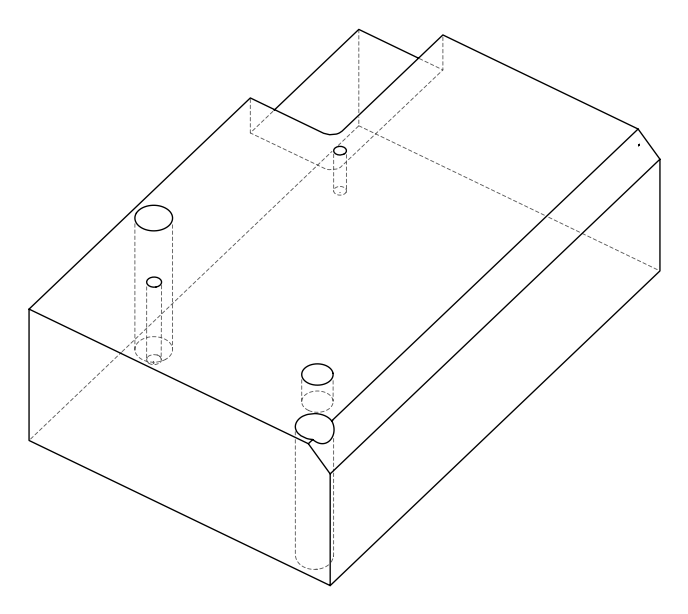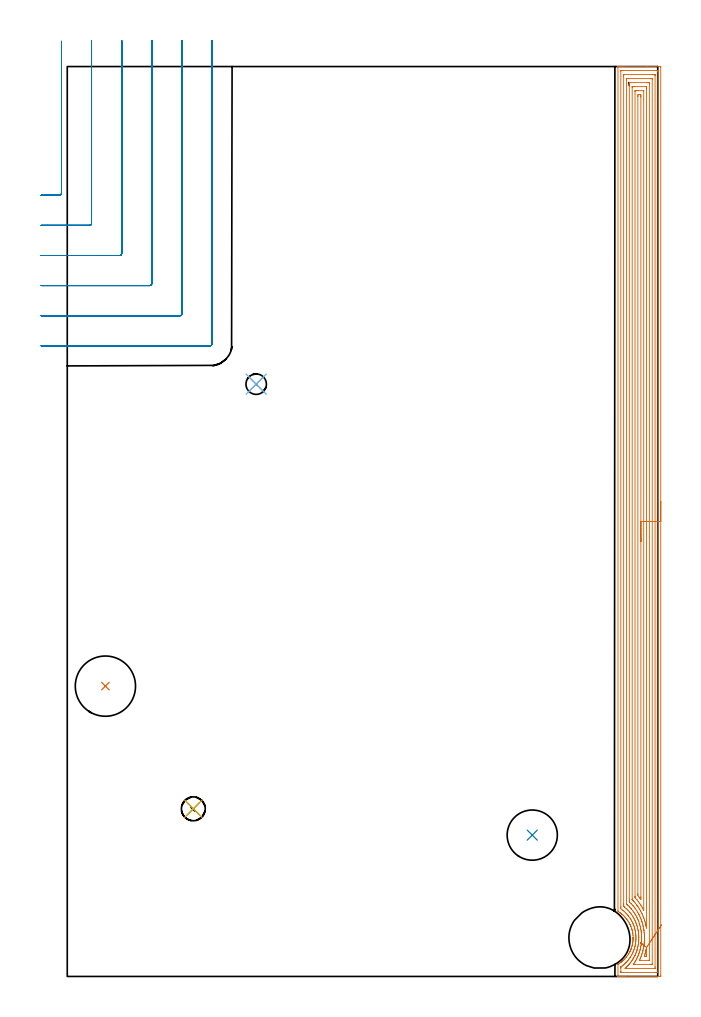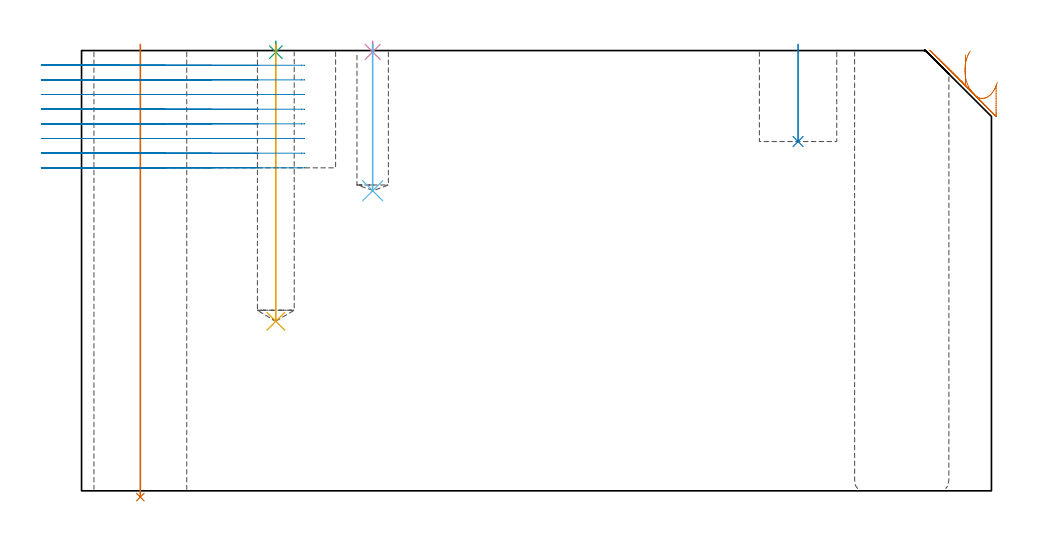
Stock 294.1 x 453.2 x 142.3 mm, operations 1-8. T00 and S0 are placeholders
(PLAN: 9 operations, 7 tool changes, 53.8 min)
(1 INDEXABLE_INSERT_DRILL_THROUGH_HOLE_FROM_SOLID | STEP1HOLE | NXT0302_031 | 0.59 min | 100492 mm3)
(2 INDEXABLE_INSERT_DRILL_BLIND_HOLE_FROM_SOLID | STEP1POCKET | UGT0302_004 | 0.13 min | 14411 mm3)
(3 SPOT_DRILL | STEP1POCKET_1 | NXT0321_9005460120000 | 0.03 min | 2 mm3)
(4 SPOT_DRILL_1 | STEP1POCKET_2 | NXT0321_9005460120000 | 0.03 min | 2 mm3)
(5 DRILL_BLIND_HOLE_INTO_CENTER | STEP1POCKET_1 | UGT0301_229 | 0.36 min | 9426 mm3)
(6 DRILL_BLIND_HOLE_INTO_CENTER_1 | STEP1POCKET_2 | NXT0301_073 | 0.19 min | 3574 mm3)
(7 AREA_MILL | FG_CHAMFER_SURFACE | UGT0205_001 | 29.09 min | 102820 mm3)
(8 MILL_CORNER_NOTCH_RECTANGULAR | CORNER_NOTCH_RECTANGULAR | UGT0201_094 | Follow Part, ap 5, ae 75% | 17 min | 462958 mm3)
(9 MILL_THROUGH_HOLE_FROM_SOLID_MATERIAL | STEP1HOLE_1 | NXT0201_007 | Circular | 6.36 min | 103126 mm3)
(TOOL NXT0302_031 | Index. Insert Drill 30mm [880-D3000L32-05] | D30 PA176 FL150 Z2)
(TOOL UGT0302_004 | Indexable Insert Drill 25mm | D25 PA180 FL50 Z2)
(TOOL NXT0321_9005460120000 | NC Spot Drill, 142deg, 12mm, Carbide, Uncoated | D12 PA142 FL30 Z2)
(TOOL UGT0301_229 | Twist Drill 11.9 mm | D11.9 PA118 FL100 Z2)
(TOOL NXT0301_073 | Carbide Drill 10.2mm [860.1-1020-031A1-MM 2214] | D10.2 PA140 FL55 Z2)
(TOOL UGT0205_001 | Chamfer Mill 20 x 3 x 45 deg. | D20 FL50 Z2)
(TOOL UGT0201_094 | End mill 20 mm | D20 FL38 Z4)
(TOOL NXT0201_007 | ENDMILL 25mm [R216.25-25050GCK54P 1620] | D25 R3 FL54 Z5)
(OP 1 INDEXABLE_INSERT_DRILL_THROUGH_HOLE_FROM_SOLID)
G17 G21 G94 G90
T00 M6
G54
G17 G0 G90 X19. Y144.6 S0 M3
G43 Z152.3 H1
G94 G81 G98 Z-2.024 F250. R144.3
G80
M5
M2
(OP 2 INDEXABLE_INSERT_DRILL_BLIND_HOLE_FROM_SOLID)
G17 G21 G94 G90
T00 M6
G54
G17 G0 G90 X231.6 Y70.4 S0 M3
G43 Z152.3 H0
G94 G81 G98 Z112.9 F250. R144.3
G80
M5
M2
(OP 3 SPOT_DRILL)
G17 G21 G94 G90
T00 M6
G54
G17 G0 G90 X62.8 Y83.5 S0 M3
G43 Z152.3 H0
G94 G81 G98 Z141.788 F250. R145.3
G80
M5
M2
(OP 4 SPOT_DRILL_1)
G17 G21 G94 G90
T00 M6
G54
G17 G0 G90 X94.1 Y295. S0 M3
G43 Z152.3 H0
G94 G81 G98 Z141.861 F250. R145.3
G80
M5
M2
(OP 5 DRILL_BLIND_HOLE_INTO_CENTER)
G17 G21 G94 G90
T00 M6
G54
G17 G0 G90 X62.8 Y83.5 S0 M3
G43 Z152.3 H0
G94 G81 G98 Z54.8 F250. R144.3
G80
M5
M2
(OP 6 DRILL_BLIND_HOLE_INTO_CENTER_1)
G17 G21 G94 G90
T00 M6
G54
G17 G0 G90 X94.1 Y295. S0 M3
G43 Z152.3 H1
G94 G81 G98 Z97. F250. R144.3
G80
M5
M2
(OP 7 AREA_MILL)
G17 G21 G94 G90
T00 M6
G54
G17 G0 G90 X295.6 Y236.6 S1061 M3
G43 Z152.3 H0
Z131.
G94 G1 Y236.562 Z130.128 F250.
Y236.448 Z129.264
Y236.259 Z128.412
Y235.997 Z127.58
Y235.663 Z126.774
Y235.26 Z126.
Y234.791 Z125.264
Y234.26 Z124.572
Y233.671 Z123.929
Y233.028 Z123.34
Y232.336 Z122.809
Y231.6 Z122.34
Y230.826 Z121.937
Y230.02 Z121.603
Y229.188 Z121.341
Y228.336 Z121.152
Y227.472 Z121.038
Y226.6 Z121.
Y0.616
X295.595 Y0.209 Z121.003
X295.592 Y0.01 Z121.006
X295.389 Y0. Z121.209
X278.047 Z138.549
X277.437 Z139.157
X276.889 Z139.708
X276.553 Z140.043
X276.005 Z140.591
X275.669 Z140.926
X274.998 Z141.601
X274.669 Z141.931
X274.316 Z142.274
X274.302 Y0.008 Z142.288
X274.3 Y0.169 Z142.3
Y0.616
Y5.976
X274.305 Y6.03 Z142.29
X274.341 Y6.059 Z142.255
X274.503 Y6.162 Z142.096
X274.722 Y6.298 Z141.876
X275.09 Y6.539 Z141.509
X275.561 Y6.869 Z141.038
X275.669 Y6.945 Z140.927
X275.692 Y6.961 Z140.905
X275.797 Y7.04 Z140.803
X275.961 Y7.166 Z140.638
X275.97 Y7.173 Z140.629
X276.111 Y7.289 Z140.485
X276.339 Y7.473 Z140.261
X276.382 Y7.508 Z140.218
X276.553 Y7.656 Z140.044
X276.676 Y7.762 Z139.922
X276.85 Y7.911 Z139.749
X277.011 Y8.065 Z139.589
X277.281 Y8.323 Z139.318
X277.7 Y8.746 Z138.896
X278.396 Y9.548 Z138.201
X278.476 Y9.639 Z138.123
X278.528 Y9.705 Z138.071
X278.609 Y9.808 Z137.989
X279.138 Y10.532 Z137.46
X279.49 Y11.059 Z137.109
X279.647 Y11.314 Z136.953
X279.715 Y11.425 Z136.885
X279.977 Y11.89 Z136.622
X280.204 Y12.318 Z136.393
X280.37 Y12.653 Z136.23
X280.379 Y12.675 Z136.22
X280.618 Y13.211 Z135.98
X280.743 Y13.515 Z135.857
X280.8 Y13.656 Z135.799
X280.815 Y13.696 Z135.785
X280.93 Y14.014 Z135.666
X280.964 Y14.104 Z135.635
X280.973 Y14.128 Z135.627
X280.993 Y14.191 Z135.606
X281.031 Y14.312 Z135.564
X281.249 Y14.971 Z135.349
X281.334 Y15.31 Z135.266
X281.355 Y15.398 Z135.244
X281.453 Y15.801 Z135.142
X281.475 Y15.889 Z135.121
X281.628 Y16.694 Z134.969
X281.646 Y16.782 Z134.953
X281.649 Y16.801 Z134.951
X281.751 Y17.587 Z134.845
X281.763 Y17.675 Z134.833
X281.795 Y18.117 Z134.803
X281.82 Y18.48 Z134.774
X281.826 Y18.568 Z134.768
Y18.932 Z134.754
X281.829 Y19.096 Z134.755
Y19.098 Z134.756
X281.83 Y19.253 Z134.752
X281.832 Y19.359
X281.833 Y19.373 Z134.755
X281.835 Y19.461 Z134.756
X281.797 Y20.353 Z134.8
X281.709 Y21.16 Z134.885
X281.7 Y21.246 Z134.895
X281.552 Y22.139 Z135.046
X281.353 Y23.032 Z135.245
X281.25 Y23.428 Z135.349
X281.19 Y23.626 Z135.41
X281.175 Y23.677 Z135.425
X281.094 Y23.925 Z135.506
X280.768 Y24.818 Z135.83
X280.678 Y25.038 Z135.92
X280.618 Y25.18 Z135.977
X280.584 Y25.266 Z136.013
X280.387 Y25.711 Z136.211
X280.223 Y26.041 Z136.377
X280.155 Y26.178 Z136.445
X279.926 Y26.603 Z136.673
X279.489 Y27.343 Z137.109
X279.445 Y27.413 Z137.152
X279.393 Y27.496 Z137.205
X279.086 Y27.946 Z137.512
X278.767 Y28.389 Z137.831
X278.641 Y28.553 Z137.958
X278.61 Y28.593 Z137.989
X278.479 Y28.752 Z138.117
X278.328 Y28.94 Z138.27
X278.039 Y29.282 Z138.56
X277.939 Y29.392 Z138.661
X277.73 Y29.62 Z138.869
X277.459 Y29.9 Z139.14
X277.184 Y30.175 Z139.415
X276.85 Y30.487 Z139.749
X276.514 Y30.782 Z140.085
X276.172 Y31.068 Z140.425
X276.111 Y31.115 Z140.485
X275.969 Y31.227 Z140.628
X275.695 Y31.432 Z140.905
X275.533 Y31.552 Z141.066
X275.4 Y31.646 Z141.2
X275.227 Y31.767 Z141.368
X275.09 Y31.864 Z141.509
X275.069 Y31.879 Z141.531
X274.946 Y31.96 Z141.654
X274.415 Y32.292 Z142.184
X274.306 Y32.362 Z142.292
X274.3 Y32.772 Z142.3
Y453.03
X274.302 Y453.192 Z142.288
X274.316 Y453.2 Z142.274
X274.669 Z141.931
X274.998 Z141.601
X275.669 Z140.926
X276.889 Z139.708
X277.437 Z139.157
X288.79 Z127.807
X295.115 Z121.483
X295.392 Y453.197 Z121.206
X295.592 Y453.19 Z121.006
X295.599 Y452.987 Z120.999
X295.6 Y226.6 Z121.
X294.186 Z122.414
X294.185 Y2.191 Z122.415
X294.184 Y2.085 Z122.416
X294.181 Y2.033 Z122.419
X294.18 Y2.014 Z122.42
X294.143 Y2.01 Z122.457
X293.743 Y2.002 Z122.857
X293.347 Y2. Z123.253
X292.861 Z123.739
X276.553 Z140.047
X276.066 Y2.002 Z140.534
X275.832 Y2.007 Z140.768
X275.721 Y2.011 Z140.879
X275.715 Y2.356 Z140.885
Y2.403
X275.714 Y4.189 Z140.886
X275.717 Y4.613 Z140.883
X275.72 Y4.718 Z140.88
X275.722 Y4.738 Z140.878
X275.737 Y4.752 Z140.863
X275.771 Y4.78 Z140.829
X275.886 Y4.863 Z140.714
X276.195 Y5.082 Z140.405
X276.402 Y5.235 Z140.198
X276.553 Y5.352 Z140.047
X276.897 Y5.628 Z139.703
X277.32 Y5.975 Z139.28
X277.383 Y6.03 Z139.217
X277.437 Y6.078 Z139.163
X277.843 Y6.458 Z138.757
X278.274 Y6.869 Z138.326
X278.298 Y6.892 Z138.302
X278.321 Y6.916 Z138.279
X278.723 Y7.355 Z137.877
X279.142 Y7.826 Z137.458
X279.205 Y7.902 Z137.395
X279.541 Y8.315 Z137.059
X279.798 Y8.655 Z136.802
X279.922 Y8.824 Z136.678
X280.089 Y9.057 Z136.511
X280.287 Y9.347 Z136.313
X280.421 Y9.548 Z136.179
X280.635 Y9.889 Z135.965
X280.971 Y10.443 Z135.629
X281.279 Y11.025 Z135.321
X281.436 Y11.335 Z135.164
X281.573 Y11.621 Z135.027
X281.851 Y12.228 Z134.749
X281.856 Y12.242 Z134.744
X282.1 Y12.875 Z134.5
X282.19 Y13.121 Z134.41
X282.332 Y13.533 Z134.268
X282.495 Y14.014 Z134.105
X282.519 Y14.089 Z134.081
X282.538 Y14.151 Z134.062
X282.552 Y14.204 Z134.048
X282.733 Y14.908 Z133.867
X282.74 Y14.939 Z133.86
X282.89 Y15.649 Z133.71
X282.92 Y15.801 Z133.68
X283.028 Y16.403 Z133.572
X283.068 Y16.694 Z133.532
X283.132 Y17.191 Z133.468
X283.173 Y17.587 Z133.427
X283.204 Y18.012 Z133.396
X283.235 Y18.48 Z133.365
X283.243 Y18.866 Z133.357
X283.247 Y19.374 Z133.353
X283.236 Y19.766 Z133.364
X283.212 Y20.267 Z133.388
X283.183 Y20.712 Z133.417
X283.135 Y21.16 Z133.465
X283.07 Y21.72 Z133.53
X283.014 Y22.053 Z133.586
X282.884 Y22.801 Z133.716
X282.854 Y22.947 Z133.746
X282.74 Y23.461 Z133.86
X282.647 Y23.84 Z133.953
X282.614 Y23.968 Z133.986
X282.38 Y24.733 Z134.22
X282.183 Y25.296 Z134.417
X282.058 Y25.626 Z134.542
X281.856 Y26.141 Z134.744
X281.695 Y26.519 Z134.905
X281.563 Y26.816 Z135.037
X281.259 Y27.413 Z135.341
X280.973 Y27.937 Z135.627
X280.759 Y28.306 Z135.841
X280.431 Y28.853 Z136.169
X280.195 Y29.199 Z136.405
X280.089 Y29.348 Z136.511
X279.536 Y30.092 Z137.064
X279.205 Y30.498 Z137.395
X278.783 Y30.985 Z137.817
X278.321 Y31.475 Z138.279
X277.914 Y31.879 Z138.686
X277.437 Y32.314 Z139.163
X276.901 Y32.772 Z139.699
X276.553 Y33.042 Z140.047
X275.721 Y33.665 Z140.879
X275.715 Y34.513 Z140.885
X275.714 Y34.558 Z140.886
X275.715 Y451.009 Z140.885
X275.716 Y451.115 Z140.884
X275.718 Y451.167 Z140.882
X275.72 Y451.186 Z140.88
X275.757 Y451.19 Z140.843
X276.157 Y451.198 Z140.443
X276.553 Y451.199 Z140.047
X277.039 Y451.2 Z139.561
X293.347 Z123.253
X293.834 Y451.198 Z122.766
X294.068 Y451.193 Z122.532
X294.179 Y451.189 Z122.421
X294.185 Y450.844 Z122.415
Y450.797
X294.186 Y226.6 Z122.414
X292.772 Z123.828
X292.771 Y4.771 Z123.829
X292.767 Y4.189 Z123.833
X292.765 Y4.035 Z123.835
X292.757 Y4.01 Z123.843
X292.712 Y4.005 Z123.888
X292.649 Y4.001 Z123.951
X278.508 Y4. Z138.092
X278.321 Y4.001 Z138.279
X278.134 Y4.004 Z138.466
X277.783 Y4.01 Z138.817
X277.97 Y4.189 Z138.63
X278.156 Y4.356 Z138.444
X278.321 Y4.506 Z138.279
X278.617 Y4.783 Z137.983
X278.933 Y5.082 Z137.667
X279.069 Y5.219 Z137.531
X279.205 Y5.359 Z137.395
X279.5 Y5.677 Z137.1
X279.772 Y5.975 Z136.828
X279.921 Y6.145 Z136.679
X280.089 Y6.342 Z136.511
X280.326 Y6.629 Z136.274
X280.519 Y6.869 Z136.081
X280.715 Y7.129 Z135.885
X280.973 Y7.482 Z135.627
X281.168 Y7.762 Z135.432
X281.446 Y8.176 Z135.154
X281.756 Y8.655 Z134.844
X281.794 Y8.718 Z134.806
X281.856 Y8.824 Z134.744
X282.117 Y9.285 Z134.483
X282.263 Y9.548 Z134.337
X282.43 Y9.862 Z134.17
X282.725 Y10.441 Z133.875
X282.73 Y10.452 Z133.87
X282.74 Y10.474 Z133.86
X283. Y11.072 Z133.6
X283.111 Y11.335 Z133.489
X283.257 Y11.705 Z133.343
X283.458 Y12.228 Z133.142
X283.502 Y12.351 Z133.098
X283.624 Y12.707 Z132.976
X283.726 Y13.018 Z132.874
X283.759 Y13.121 Z132.841
X283.858 Y13.45 Z132.742
X283.927 Y13.709 Z132.673
X284.004 Y14.014 Z132.596
X284.101 Y14.426 Z132.499
X284.208 Y14.908 Z132.392
X284.26 Y15.158 Z132.34
X284.382 Y15.801 Z132.218
X284.4 Y15.91 Z132.2
X284.508 Y16.661 Z132.092
X284.512 Y16.69 Z132.088
X284.592 Y17.502 Z132.008
X284.599 Y17.587 Z132.001
X284.646 Y18.341 Z131.954
X284.651 Y18.48 Z131.949
X284.663 Y19.218 Z131.937
X284.661 Y19.374 Z131.939
X284.639 Y20.134 Z131.961
X284.632 Y20.267 Z131.968
X284.577 Y21.09 Z132.023
X284.571 Y21.16 Z132.029
X284.508 Y21.738 Z132.092
X284.47 Y22.053 Z132.13
X284.464 Y22.098 Z132.136
X284.317 Y22.947 Z132.283
X284.273 Y23.184 Z132.327
X284.132 Y23.84 Z132.468
X284.019 Y24.334 Z132.581
X283.916 Y24.733 Z132.684
X283.667 Y25.583 Z132.933
X283.652 Y25.626 Z132.948
X283.624 Y25.706 Z132.976
X283.323 Y26.519 Z133.277
X283.132 Y27.017 Z133.468
X282.962 Y27.413 Z133.638
X282.74 Y27.914 Z133.86
X282.548 Y28.306 Z134.052
X282.348 Y28.702 Z134.252
X282.07 Y29.199 Z134.53
X281.856 Y29.565 Z134.744
X281.535 Y30.092 Z135.065
X280.973 Y30.925 Z135.627
X280.93 Y30.985 Z135.67
X280.809 Y31.151 Z135.791
X280.239 Y31.879 Z136.361
X280.089 Y32.06 Z136.511
X279.455 Y32.772 Z137.145
X279.205 Y33.038 Z137.395
X278.566 Y33.665 Z138.034
X278.321 Y33.888 Z138.279
X277.547 Y34.558 Z139.053
X277.437 Y34.647 Z139.163
X277.227 Y34.814 Z139.373
X277.171 Y34.86 Z139.429
X277.145 Y34.883 Z139.455
X277.136 Y34.933 Z139.465
X277.132 Y35.14 Z139.468
X277.13 Y35.452 Z139.47
X277.129 Y35.763 Z139.471
X277.128 Y36.345 Z139.472
X277.129 Y448.429 Z139.471
X277.133 Y449.011 Z139.467
X277.135 Y449.165 Z139.465
X277.143 Y449.19 Z139.457
X277.188 Y449.195 Z139.412
X277.251 Y449.199 Z139.349
X291.392 Y449.2 Z125.208
X292.276 Z124.324
X292.463 Y449.197 Z124.137
X292.65 Y449.193 Z123.95
X292.765 Y449.188 Z123.835
X292.767 Y449.115 Z123.833
X292.769 Y449.011 Z123.831
X292.771 Y448.7 Z123.829
X292.772 Y226.6 Z123.828
X291.357 Z125.243
Y6.2
X291.356 Y6.104 Z125.244
X291.353 Y6.046 Z125.247
X291.351 Y6.019 Z125.249
X291.338 Y6.01 Z125.262
X290.671 Y6. Z125.929
X282.716 Z133.884
X281.95 Y6.017 Z134.65
X282.253 Y6.467 Z134.347
X282.522 Y6.869 Z134.078
X282.608 Y7.002 Z133.992
X282.74 Y7.213 Z133.86
X282.945 Y7.555 Z133.655
X283.067 Y7.762 Z133.533
X283.269 Y8.121 Z133.331
X283.564 Y8.655 Z133.036
X283.585 Y8.695 Z133.015
X283.624 Y8.772 Z132.976
X283.875 Y9.295 Z132.725
X283.994 Y9.548 Z132.606
X284.152 Y9.908 Z132.448
X284.382 Y10.441 Z132.218
X284.419 Y10.531 Z132.181
X284.508 Y10.755 Z132.092
X284.665 Y11.176 Z131.935
X284.722 Y11.335 Z131.878
X284.893 Y11.839 Z131.707
X285.021 Y12.228 Z131.579
X285.111 Y12.512 Z131.489
X285.282 Y13.121 Z131.318
X285.305 Y13.208 Z131.295
X285.392 Y13.554 Z131.208
X285.478 Y13.927 Z131.122
X285.498 Y14.014 Z131.102
X285.527 Y14.151 Z131.073
X285.675 Y14.908 Z130.925
X285.769 Y15.419 Z130.831
X285.824 Y15.801 Z130.776
X285.879 Y16.202 Z130.721
X285.935 Y16.694 Z130.665
X285.967 Y17.006 Z130.633
X286.016 Y17.587 Z130.584
X286.032 Y17.833 Z130.568
X286.064 Y18.48 Z130.536
X286.069 Y18.689 Z130.531
X286.076 Y19.374 Z130.524
X286.072 Y19.579 Z130.528
X286.048 Y20.267 Z130.552
X286.036 Y20.51 Z130.564
X285.989 Y21.16 Z130.611
X285.962 Y21.477 Z130.638
X285.898 Y22.053 Z130.702
X285.846 Y22.488 Z130.754
X285.77 Y22.947 Z130.83
X285.664 Y23.565 Z130.936
X285.609 Y23.84 Z130.991
X285.429 Y24.695 Z131.171
X285.421 Y24.733 Z131.179
X285.392 Y24.856 Z131.208
X285.184 Y25.626 Z131.416
X285.099 Y25.922 Z131.501
X284.911 Y26.519 Z131.689
X284.645 Y27.274 Z131.955
X284.594 Y27.413 Z132.006
X284.508 Y27.635 Z132.092
X284.231 Y28.306 Z132.369
X284.022 Y28.797 Z132.578
X283.83 Y29.199 Z132.77
X283.624 Y29.613 Z132.976
X283.369 Y30.092 Z133.231
X283.05 Y30.673 Z133.55
X282.862 Y30.985 Z133.738
X282.74 Y31.181 Z133.86
X282.281 Y31.879 Z134.319
X281.856 Y32.488 Z134.744
X281.643 Y32.772 Z134.957
X280.973 Y33.63 Z135.627
X280.944 Y33.665 Z135.656
X280.697 Y33.944 Z135.903
X280.137 Y34.558 Z136.463
X280.089 Y34.608 Z136.511
X279.227 Y35.452 Z137.373
X279.205 Y35.472 Z137.395
X278.744 Y35.879 Z137.856
X278.574 Y36.032 Z138.026
X278.549 Y36.057 Z138.051
X278.547 Y36.095 Z138.053
X278.545 Y36.178 Z138.055
X278.543 Y36.345 Z138.057
Y447.
X278.544 Y447.096 Z138.056
X278.547 Y447.154 Z138.053
X278.549 Y447.181 Z138.051
X278.562 Y447.19 Z138.038
X279.229 Y447.2 Z137.371
X290.72 Z125.88
X291.13 Y447.195 Z125.47
X291.335 Y447.19 Z125.265
X291.351 Y447.187 Z125.249
X291.353 Y447.172 Z125.247
X291.356 Y447.135 Z125.244
X291.357 Y447.082 Z125.243
Y226.6
X289.943 Z126.657
Y8.522
X289.941 Y8.389 Z126.659
X289.936 Y8.123 Z126.664
X289.927 Y8.009 Z126.673
X289.892 Y8.006 Z126.708
X289.811 Y8.003 Z126.789
X289.575 Y8. Z127.025
X285.392 Y8.001 Z131.208
X285.153 Y8.003 Z131.447
X284.985 Y8.01 Z131.615
X285.31 Y8.738 Z131.29
X285.392 Y8.927 Z131.208
X285.574 Y9.365 Z131.026
X285.648 Y9.548 Z130.952
X285.823 Y10.005 Z130.777
X285.986 Y10.441 Z130.614
X286.063 Y10.657 Z130.537
X286.292 Y11.335 Z130.308
X286.49 Y12.011 Z130.11
X286.55 Y12.228 Z130.05
X286.676 Y12.716 Z129.924
X286.773 Y13.121 Z129.827
X286.921 Y13.773 Z129.679
X286.971 Y14.014 Z129.629
X287.146 Y14.921 Z129.454
X287.16 Y15.003 Z129.44
X287.256 Y15.703 Z129.344
X287.268 Y15.801 Z129.332
X287.347 Y16.505 Z129.253
X287.365 Y16.694 Z129.235
X287.419 Y17.326 Z129.181
X287.436 Y17.587 Z129.164
X287.467 Y18.17 Z129.133
X287.478 Y18.48 Z129.122
X287.488 Y19.042 Z129.112
X287.49 Y19.374 Z129.11
X287.476 Y19.948 Z129.124
X287.463 Y20.267 Z129.137
X287.431 Y20.886 Z129.169
X287.411 Y21.16 Z129.189
X287.353 Y21.858 Z129.247
X287.333 Y22.053 Z129.267
X287.238 Y22.867 Z129.362
X287.227 Y22.947 Z129.373
X287.16 Y23.358 Z129.44
X287.076 Y23.84 Z129.524
X287.057 Y23.943 Z129.543
X286.895 Y24.733 Z129.705
X286.823 Y25.073 Z129.777
X286.692 Y25.626 Z129.908
X286.528 Y26.264 Z130.072
X286.455 Y26.519 Z130.145
X286.276 Y27.117 Z130.324
X286.179 Y27.413 Z130.421
X286.129 Y27.561 Z130.471
X285.854 Y28.306 Z130.746
X285.584 Y29.004 Z131.016
X285.504 Y29.199 Z131.096
X285.392 Y29.464 Z131.208
X285.108 Y30.092 Z131.492
X284.844 Y30.646 Z131.756
X284.667 Y30.985 Z131.933
X284.508 Y31.282 Z132.092
X284.171 Y31.879 Z132.429
X283.65 Y32.746 Z132.95
X283.021 Y33.665 Z133.579
X282.74 Y34.057 Z133.86
X282.353 Y34.558 Z134.247
X281.856 Y35.182 Z134.744
X281.621 Y35.452 Z134.979
X280.973 Y36.163 Z135.627
X280.798 Y36.345 Z135.802
X280.089 Y37.044 Z136.511
X279.992 Y37.142 Z136.608
X279.969 Y37.168 Z136.631
X279.964 Y37.196 Z136.636
X279.961 Y37.238 Z136.639
X279.958 Y37.37 Z136.642
X279.957 Y38.131 Z136.643
Y444.678
X279.959 Y444.811 Z136.641
X279.964 Y445.077 Z136.636
X279.973 Y445.191 Z136.627
X280.008 Y445.194 Z136.592
X280.089 Y445.197 Z136.511
X280.325 Y445.199 Z136.275
X289.163 Y445.2 Z127.437
X289.811 Y445.197 Z126.789
X289.904 Y445.193 Z126.696
X289.928 Y445.19 Z126.672
X289.936 Y445.182 Z126.664
X289.938 Y445.122 Z126.662
X289.941 Y444.944 Z126.659
X289.943 Y444.678 Z126.657
Y444.545
Y226.6
X288.529 Z128.071
Y24.118
X288.528 Y23.941 Z128.072
X288.527 Y23.889 Z128.073
X288.488 Y24.101 Z128.112
X288.461 Y24.255 Z128.139
X288.448 Y24.324 Z128.152
X288.369 Y24.733 Z128.231
X288.307 Y25.042 Z128.293
X288.225 Y25.443 Z128.375
X288.184 Y25.626 Z128.416
X288.044 Y26.242 Z128.556
X287.973 Y26.519 Z128.627
X287.947 Y26.617 Z128.653
X287.72 Y27.413 Z128.88
X287.58 Y27.881 Z129.02
X287.442 Y28.306 Z129.158
X287.16 Y29.107 Z129.44
X287.126 Y29.199 Z129.474
X287.106 Y29.253 Z129.494
X286.767 Y30.092 Z129.833
X286.48 Y30.779 Z130.12
X286.387 Y30.985 Z130.213
X286.276 Y31.226 Z130.324
X285.952 Y31.879 Z130.648
X285.602 Y32.56 Z130.998
X285.483 Y32.772 Z131.117
X285.392 Y32.929 Z131.208
X284.948 Y33.665 Z131.652
X284.508 Y34.364 Z132.092
X284.381 Y34.558 Z132.219
X284.113 Y34.957 Z132.487
X283.758 Y35.452 Z132.842
X283.624 Y35.629 Z132.976
X283.062 Y36.345 Z133.538
X282.74 Y36.743 Z133.86
X282.305 Y37.238 Z134.295
X282.09 Y37.474 Z134.51
X281.856 Y37.724 Z134.744
X281.464 Y38.131 Z135.136
X281.407 Y38.194 Z135.193
X281.378 Y38.228 Z135.222
X281.376 Y38.255 Z135.224
X281.373 Y38.376 Z135.227
X281.372 Y38.621 Z135.228
Y442.758
X281.373 Y443.004 Z135.227
X281.376 Y443.126 Z135.224
X281.378 Y443.179 Z135.222
X281.428 Y443.192 Z135.172
X281.856 Y443.197 Z134.744
X282.304 Y443.2 Z134.296
X288.044 Y443.199 Z128.556
X288.495 Y443.196 Z128.105
X288.52 Y443.19 Z128.08
X288.523 Y443.167 Z128.077
X288.527 Y442.758 Z128.073
X288.529 Y442.268 Z128.071
Y441.865
Y226.6
X287.115 Z129.485
Y33.665
X287.112 Y33.314 Z129.488
X287.11 Y33.139 Z129.49
X287.108 Y33.074 Z129.492
X287.089 Y33.101 Z129.511
X286.776 Y33.665 Z129.824
X286.275 Y34.558 Z130.325
X285.714 Y35.452 Z130.886
X285.392 Y35.948 Z131.208
X285.123 Y36.345 Z131.477
X284.508 Y37.201 Z132.092
X284.48 Y37.238 Z132.12
X284.377 Y37.371 Z132.223
X283.77 Y38.131 Z132.83
X283.624 Y38.305 Z132.976
X282.991 Y39.024 Z133.609
X282.806 Y39.238 Z133.794
X282.792 Y39.449 Z133.808
X282.786 Y39.872 Z133.814
Y39.918
Y440.926
X282.787 Y440.972 Z133.813
X282.792 Y441.174 Z133.808
X283.173 Y441.19 Z133.427
X283.4 Y441.198 Z133.2
X283.624 Y441.199 Z132.976
X284.283 Y441.2 Z132.317
X286.934 Z129.666
X287.041 Y441.199 Z129.559
X287.064 Y441.198 Z129.536
X287.086 Y441.195 Z129.514
X287.105 Y441.191 Z129.495
X287.108 Y441.165 Z129.492
X287.114 Y441.019 Z129.486
X287.115 Y436.788 Z129.485
Y226.6
X285.7 Z130.9
Y39.606
X285.699 Y39.024 Z130.901
X285.698 Y38.716 Z130.902
X285.694 Y38.422 Z130.906
X285.392 Y38.78 Z131.208
X285.192 Y39.024 Z131.408
X284.508 Y39.875 Z132.092
X284.472 Y39.918 Z132.128
X284.207 Y40.222 Z132.393
X284.202 Y40.811 Z132.398
X284.2 Y41.122 Z132.4
Y438.292
X284.202 Y438.602 Z132.398
X284.207 Y439.186 Z132.393
X284.494 Y439.2 Z132.106
X284.508 Z132.092
X285.378 Z131.222
X285.392 Y439.199 Z131.208
X285.693 Y439.186 Z130.907
X285.697 Y438.878 Z130.903
X285.7 Y438.292 Z130.9
Y437.981
Y226.6
Y225.728 Z130.938
Y224.863 Z131.051
Y224.012 Z131.24
Y223.18 Z131.503
Y222.374 Z131.836
Y221.6 Z132.239
Y220.864 Z132.708
Y220.172 Z133.239
Y219.529 Z133.828
Y218.94 Z134.472
Y218.408 Z135.164
Y217.94 Z135.9
Y217.537 Z136.673
Y217.203 Z137.479
Y216.941 Z138.311
Y216.752 Z139.163
Y216.638 Z140.028
Y216.6 Z140.9
G0 Z152.3
X287.221 Y15.438
Z142.123
G1 X286.818 Y15.751 Z141.416
X286.465 Y16.025 Z140.667
X286.165 Y16.258 Z139.881
X285.92 Y16.448 Z139.066
X285.732 Y16.594 Z138.227
X285.603 Y16.694 Z137.37
X285.533 Y16.748 Z136.502
X285.523 Y16.756 Z135.629
X285.573 Y16.717 Z134.759
X285.683 Y16.631 Z133.898
X285.852 Y16.5 Z133.052
X286.079 Y16.324 Z132.229
X286.361 Y16.105 Z131.433
X286.698 Y15.845 Z130.671
X287.085 Y15.544 Z129.949
X287.52 Y15.206 Z129.273
X288.001 Y14.833 Z128.648
X288.522 Y14.429 Z128.078
X288.525 Y14.427 Z128.075
X288.527 Y14.419 Z128.073
X288.528 Y14.014 Z128.072
X288.529 Y13.668 Z128.071
X288.528 Y10.441 Z128.072
X288.527 Y10.196 Z128.073
X288.524 Y10.074 Z128.076
X288.522 Y10.021 Z128.078
X288.472 Y10.008 Z128.128
X288.044 Y10.004 Z128.556
X287.595 Y10.001 Z129.005
X287.478 Y10.006 Z129.122
X287.443 Y10.01 Z129.157
X287.425 Y10.019 Z129.175
X287.432 Y10.048 Z129.168
X287.46 Y10.138 Z129.14
X287.554 Y10.441 Z129.046
X287.735 Y11.022 Z128.865
X287.825 Y11.335 Z128.775
X287.872 Y11.508 Z128.728
X288.044 Y12.161 Z128.556
X288.07 Y12.274 Z128.53
X288.22 Y12.943 Z128.38
X288.259 Y13.121 Z128.341
X288.305 Y13.344 Z128.295
X288.373 Y13.681 Z128.227
X288.451 Y14.08 Z128.149
X288.52 Y14.426 Z128.08
X288.522 Y14.429 Z128.078
X288.953 Y15.082 Z127.691
X289.4 Y15.76 Z127.373
X289.861 Y16.459 Z127.128
X290.332 Y17.173 Z126.957
X290.809 Y17.897 Z126.861
X291.289 Y18.625 Z126.84
X291.768 Y19.352 Z126.896
X292.243 Y20.072 Z127.028
X292.709 Y20.78 Z127.234
X293.164 Y21.47 Z127.513
X293.604 Y22.137 Z127.864
X294.025 Y22.776 Z128.282
X294.425 Y23.382 Z128.766
X294.799 Y23.951 Z129.311
X295.147 Y24.478 Z129.914
X295.464 Y24.959 Z130.569
X295.748 Y25.39 Z131.271
X295.998 Y25.769 Z132.017
G0 Z152.3
M5
M2
(OP 8 MILL_CORNER_NOTCH_RECTANGULAR)
G17 G21 G94 G90
T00 M6
G54
G17 G0 G90 X-13. Y389.1 S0 M3
G43 Z152.3 H0
Z137.562
G94 G1 X-10. F250.
X-3.893 F500.
G3 X-2.9 Y390.093 R1.
G1 Y462.77
Y465.77 F250.
G0 Z152.3
X-13. Y374.1
Z137.562
G1 X-10.
X11.106 F500.
G3 X12.1 Y375.094 R1.
G1 Y463.2
Y466.2 F250.
G0 Z152.3
X-13. Y359.1
Z137.562
G1 X-10.
X26.106 F500.
G3 X27.1 Y360.094 R1.
G1 Y463.2
Y466.2 F250.
G0 Z152.3
X-13. Y344.1
Z137.562
G1 X-10.
X41.105 F500.
G3 X42.1 Y345.095 R1.
G1 Y463.2
Y466.2 F250.
G0 Z152.3
X-13. Y329.1
Z137.562
G1 X-10.
X56.105 F500.
G3 X57.1 Y330.095 R1.
G1 Y463.2
Y466.2 F250.
G0 Z152.3
X-13. Y314.1
Z137.562
G1 X-10.
X71.105 F500.
G3 X72.1 Y315.095 R1.
G1 Y463.2
Y466.2 F250.
G0 Z152.3
X-13. Y389.1
Z132.825
G1 X-10.
X-3.893 F500.
G3 X-2.9 Y390.093 R1.
G1 Y462.77
Y465.77 F250.
G0 Z152.3
X-13. Y374.1
Z132.825
G1 X-10.
X11.106 F500.
G3 X12.1 Y375.094 R1.
G1 Y463.2
Y466.2 F250.
G0 Z152.3
X-13. Y359.1
Z132.825
G1 X-10.
X26.106 F500.
G3 X27.1 Y360.094 R1.
G1 Y463.2
Y466.2 F250.
G0 Z152.3
X-13. Y344.1
Z132.825
G1 X-10.
X41.106 F500.
G3 X42.1 Y345.094 R1.
G1 Y463.2
Y466.2 F250.
G0 Z152.3
X-13. Y329.1
Z132.825
G1 X-10.
X56.105 F500.
G3 X57.1 Y330.095 R1.
G1 Y463.2
Y466.2 F250.
G0 Z152.3
X-13. Y314.1
Z132.825
G1 X-10.
X71.105 F500.
G3 X72.1 Y315.095 R1.
G1 Y463.2
Y466.2 F250.
G0 Z152.3
X-13. Y389.1
Z128.087
G1 X-10.
X-3.893 F500.
G3 X-2.9 Y390.093 R1.
G1 Y462.77
Y465.77 F250.
G0 Z152.3
X-13. Y374.1
Z128.087
G1 X-10.
X11.106 F500.
G3 X12.1 Y375.094 R1.
G1 Y463.2
Y466.2 F250.
G0 Z152.3
X-13. Y359.1
Z128.087
G1 X-10.
X26.106 F500.
G3 X27.1 Y360.094 R1.
G1 Y463.2
Y466.2 F250.
G0 Z152.3
X-13. Y344.1
Z128.087
G1 X-10.
X41.106 F500.
G3 X42.1 Y345.094 R1.
G1 Y463.2
Y466.2 F250.
G0 Z152.3
X-13. Y329.1
Z128.087
G1 X-10.
X56.105 F500.
G3 X57.1 Y330.095 R1.
G1 Y463.2
Y466.2 F250.
G0 Z152.3
X-13. Y314.1
Z128.087
G1 X-10.
X71.105 F500.
G3 X72.1 Y315.095 R1.
G1 Y463.2
Y466.2 F250.
G0 Z152.3
X-13. Y389.1
Z123.35
G1 X-10.
X-3.893 F500.
G3 X-2.9 Y390.093 R1.
G1 Y462.77
Y465.77 F250.
G0 Z152.3
X-13. Y374.1
Z123.35
G1 X-10.
X11.106 F500.
G3 X12.1 Y375.094 R1.
G1 Y463.2
Y466.2 F250.
G0 Z152.3
X-13. Y359.1
Z123.35
G1 X-10.
X26.106 F500.
G3 X27.1 Y360.094 R1.
G1 Y463.2
Y466.2 F250.
G0 Z152.3
X-13. Y344.1
Z123.35
G1 X-10.
X41.106 F500.
G3 X42.1 Y345.094 R1.
G1 Y463.2
Y466.2 F250.
G0 Z152.3
X-13. Y329.1
Z123.35
G1 X-10.
X56.105 F500.
G3 X57.1 Y330.095 R1.
G1 Y463.2
Y466.2 F250.
G0 Z152.3
X-13. Y314.1
Z123.35
G1 X-10.
X71.105 F500.
G3 X72.1 Y315.095 R1.
G1 Y463.2
Y466.2 F250.
G0 Z152.3
X-13. Y389.1
Z118.612
G1 X-10.
X-3.893 F500.
G3 X-2.9 Y390.093 R1.
G1 Y462.77
Y465.77 F250.
G0 Z152.3
X-13. Y374.1
Z118.612
G1 X-10.
X11.106 F500.
G3 X12.1 Y375.094 R1.
G1 Y463.2
Y466.2 F250.
G0 Z152.3
X-13. Y359.1
Z118.612
G1 X-10.
X26.106 F500.
G3 X27.1 Y360.094 R1.
G1 Y463.2
Y466.2 F250.
G0 Z152.3
X-13. Y344.1
Z118.612
G1 X-10.
X41.106 F500.
G3 X42.1 Y345.094 R1.
G1 Y463.2
Y466.2 F250.
G0 Z152.3
X-13. Y329.1
Z118.612
G1 X-10.
X56.105 F500.
G3 X57.1 Y330.095 R1.
G1 Y463.2
Y466.2 F250.
G0 Z152.3
X-13. Y314.1
Z118.612
G1 X-10.
X71.105 F500.
G3 X72.1 Y315.095 R1.
G1 Y463.2
Y466.2 F250.
G0 Z152.3
X-13. Y389.1
Z113.875
G1 X-10.
X-3.893 F500.
G3 X-2.9 Y390.093 R1.
G1 Y462.77
Y465.77 F250.
G0 Z152.3
X-13. Y374.1
Z113.875
G1 X-10.
X11.106 F500.
G3 X12.1 Y375.094 R1.
G1 Y463.2
Y466.2 F250.
G0 Z152.3
X-13. Y359.1
Z113.875
G1 X-10.
X26.106 F500.
G3 X27.1 Y360.094 R1.
G1 Y463.2
Y466.2 F250.
G0 Z152.3
X-13. Y344.1
Z113.875
G1 X-10.
X41.106 F500.
G3 X42.1 Y345.094 R1.
G1 Y463.2
Y466.2 F250.
G0 Z152.3
X-13. Y329.1
Z113.875
G1 X-10.
X56.105 F500.
G3 X57.1 Y330.095 R1.
G1 Y463.2
Y466.2 F250.
G0 Z152.3
X-13. Y314.1
Z113.875
G1 X-10.
X71.105 F500.
G3 X72.1 Y315.095 R1.
G1 Y463.2
Y466.2 F250.
G0 Z152.3
X-13. Y389.1
Z109.137
G1 X-10.
X-3.893 F500.
G3 X-2.9 Y390.093 R1.
G1 Y462.77
Y465.77 F250.
G0 Z152.3
X-13. Y374.1
Z109.137
G1 X-10.
X11.106 F500.
G3 X12.1 Y375.094 R1.
G1 Y463.2
Y466.2 F250.
G0 Z152.3
X-13. Y359.1
Z109.137
G1 X-10.
X26.106 F500.
G3 X27.1 Y360.094 R1.
G1 Y463.2
Y466.2 F250.
G0 Z152.3
X-13. Y344.1
Z109.137
G1 X-10.
X41.106 F500.
G3 X42.1 Y345.094 R1.
G1 Y463.2
Y466.2 F250.
G0 Z152.3
X-13. Y329.1
Z109.137
G1 X-10.
X56.105 F500.
G3 X57.1 Y330.095 R1.
G1 Y463.2
Y466.2 F250.
G0 Z152.3
X-13. Y314.1
Z109.137
G1 X-10.
X71.105 F500.
G3 X72.1 Y315.095 R1.
G1 Y463.2
Y466.2 F250.
G0 Z152.3
X-13. Y389.1
Z104.4
G1 X-10.
X-3.893 F500.
G3 X-2.9 Y390.093 R1.
G1 Y462.77
Y465.77 F250.
G0 Z152.3
X-13. Y374.1
Z104.4
G1 X-10.
X11.106 F500.
G3 X12.1 Y375.094 R1.
G1 Y463.2
Y466.2 F250.
G0 Z152.3
X-13. Y359.1
Z104.4
G1 X-10.
X26.106 F500.
G3 X27.1 Y360.094 R1.
G1 Y463.2
Y466.2 F250.
G0 Z152.3
X-13. Y344.1
Z104.4
G1 X-10.
X41.106 F500.
G3 X42.1 Y345.094 R1.
G1 Y463.2
Y466.2 F250.
G0 Z152.3
X-13. Y329.1
Z104.4
G1 X-10.
X56.105 F500.
G3 X57.1 Y330.095 R1.
G1 Y463.2
Y466.2 F250.
G0 Z152.3
X-13. Y314.1
Z104.4
G1 X-10.
X71.105 F500.
G3 X72.1 Y315.095 R1.
G1 Y463.2
Y466.2 F250.
G0 Z152.3
M5
M2
